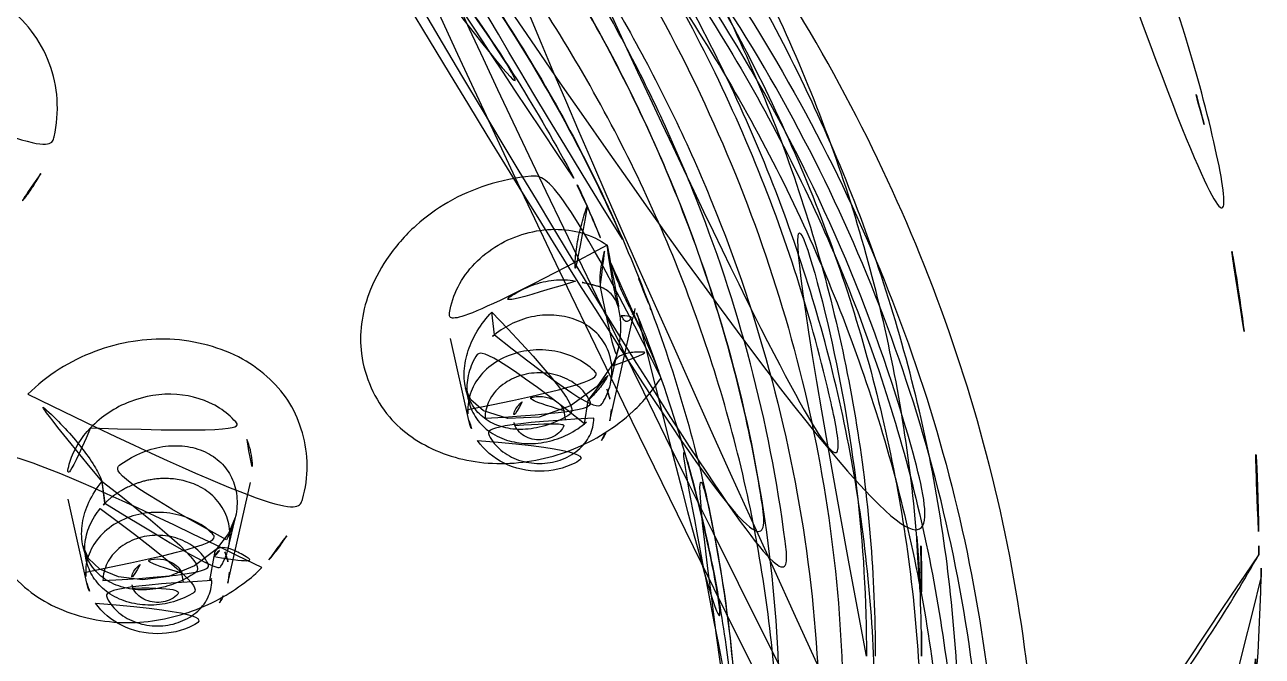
# Model space of a CAD drawing. Extents: x 16296684858 to 16296688009, y -37409618718 to -37409616409.
# Drawn here: x 16296685883.57 to 16296685904.88, y -37409617584.33 to -37409617573.46 of the extents above; entities that cross this region are included whole.
import ezdxf

# ---------------------------------------------------------------- set-up
doc = ezdxf.new("R2010")
doc.units = 0
doc.header["$LTSCALE"] = 10
doc.header["$MEASUREMENT"] = 0
doc.layers.get('0').update_dxf_attribs({"linetype": 'CONTINUOUS'})

msp = doc.modelspace()

# ---------------------------------------------------------------- linework, layer by layer
at = {"color": 7, "linetype": 'Continuous', "lineweight": 30}
for p, q in [((16296685894.07563, -37409617578.344597), (16296685894.051229, -37409617578.488701)), ((16296685891.660259, -37409617578.796288), (16296685891.61521, -37409617578.405617)), ((16296685893.648319, -37409617580.274353), (16296685894.05102, -37409617578.489609)), ((16296685891.22073, -37409617580.274033), (16296685890.9025, -37409617578.862053)), ((16296685893.66004, -37409617579.629417), (16296685893.791849, -37409617579.045227)), ((16296685891.164881, -37409617579.718277), (16296685891.208679, -37409617579.913116)), ((16296685893.209579, -37409617580.32811), (16296685893.27636, -37409617579.925003)), ((16296685892.883499, -37409617580.252876), (16296685892.85743, -37409617580.102402)), ((16296685893.66955, -37409617580.08448), (16296685893.648319, -37409617580.274353)), ((16296685891.99522, -37409617580.30912), (16296685892.011669, -37409617580.358566)), ((16296685892.011669, -37409617580.358566), (16296685891.998751, -37409617580.308212)), ((16296685884.90225, -37409617581.322548), (16296685884.95392, -37409617581.694809)), ((16296685884.953939, -37409617581.694778), (16296685884.90374, -37409617581.321312)), ((16296685887.07049, -37409617583.071053), (16296685887.461349, -37409617581.338768)), ((16296685884.642891, -37409617583.07074), (16296685884.317511, -37409617581.626984)), ((16296685887.08284, -37409617582.450989), (16296685887.19968, -37409617581.932823)), ((16296685884.57572, -37409617582.435478), (16296685884.628519, -37409617582.670036)), ((16296685886.75997, -37409617583.023216), (16296685886.83494, -37409617582.613907)), ((16296685886.305901, -37409617583.054428), (16296685886.279591, -37409617582.899101)), ((16296685887.091709, -37409617582.881203), (16296685887.07049, -37409617583.071053)), ((16296685885.41614, -37409617583.100807), (16296685885.43384, -37409617583.155281)), ((16296685885.43384, -37409617583.155281), (16296685885.420561, -37409617583.099747))]:
    msp.add_line(p, q, dxfattribs=at)
at = {"color": 7, "linetype": 'Continuous'}
msp.add_line((16296685899.01565, -37409617583.225113), (16296685899.01565, -37409617583.220467), dxfattribs=at)
at = {"color": 7, "linetype": 'Continuous', "lineweight": 30}
for points in [[(16296685893.79249, -37409617579.042519), (16296685893.757059, -37409617579.169037), (16296685893.7164, -37409617579.271492)], [(16296685893.71595, -37409617579.272423), (16296685893.42696, -37409617579.68409), (16296685892.9718, -37409617580.020317), (16296685892.429371, -37409617580.215347), (16296685891.89263, -37409617580.237244), (16296685891.47102, -37409617580.104683), (16296685891.252359, -37409617579.917732), (16296685891.16353, -37409617579.719276)], [(16296685887.19591, -37409617581.943222), (16296685887.08293, -37409617582.217712), (16296685886.869841, -37409617582.494041)], [(16296685886.869949, -37409617582.493919), (16296685886.495609, -37409617582.771744), (16296685886.051149, -37409617582.953598), (16296685885.60136, -37409617583.015739), (16296685885.189171, -37409617582.963562), (16296685884.867571, -37409617582.828056), (16296685884.671471, -37409617582.644707), (16296685884.575951, -37409617582.43615)]]:
    msp.add_lwpolyline(points, dxfattribs=at)
at = {"color": 7, "linetype": 'Continuous'}
for centre, radius, start, end in [((16296685874.37044, -37409617582.770042), 30.469708, 14.4317807, 17.0333254), ((16296685874.84024, -37409617582.651733), 29.985256, 7.4933837, 14.4365741), ((16296685875.286131, -37409617582.584167), 29.534366, 0.7775487, 7.4769218), ((16296685873.4582, -37409617584.340263), 25.557581, 2.4988484, 8.1099076), ((16296685873.58106, -37409617583.22364), 25.434588, 0.0070078, 4.6608829), ((16296685875.416759, -37409617582.578918), 29.403674, 0.0023359, 0.7705403), ((16296685875.323641, -37409617582.574966), 29.496799, 354.3219735, 359.9941602), ((16296685875.159769, -37409617582.415047), 29.705969, 358.9578126, 359.6864312), ((16296685873.63505, -37409617584.330353), 25.380456, 0.0046718, 2.494203)]:
    msp.add_arc(centre, radius, start, end, dxfattribs=at)
at = {"color": 7, "linetype": 'Continuous', "lineweight": 30}
for centre, radius, start, end in [((16296685871.074671, -37409617587.070427), 24.851897, 20.7785532, 23.5199399), ((16296685871.143909, -37409617587.728012), 24.777259, 21.9539199, 22.2533516), ((16296685871.28933, -37409617586.987167), 24.621656, 20.4895678, 20.7747742), ((16296685892.557159, -37409617579.901672), 1.423475, 129.0560793, 134.1021838), ((16296685892.06461, -37409617580.083778), 0.865057, 180.0466263, 192.7049145), ((16296685892.328899, -37409617579.24659), 1.394733, 309.1557763, 314.2327943), ((16296685885.856119, -37409617582.601173), 1.278852, 134.8673819, 140.2919423), ((16296685885.63126, -37409617581.517273), 1.628309, 317.6639588, 330.3520659), ((16296685885.486771, -37409617582.880493), 0.865057, 180.0466263, 192.7049145), ((16296685885.88656, -37409617582.147957), 1.236505, 314.9385376, 320.488631)]:
    msp.add_arc(centre, radius, start, end, dxfattribs=at)
for points, knots in [([(16296685899.015511, -37409617584.328484), (16296685899.01543, -37409617582.924667), (16296685898.780069, -37409617580.100922), (16296685897.7309, -37409617575.959862), (16296685896.008261, -37409617571.983223), (16296685893.647949, -37409617568.24762), (16296685890.6971, -37409617564.822037), (16296685887.212959, -37409617561.769478), (16296685883.261761, -37409617559.14563), (16296685878.917669, -37409617556.998444), (16296685874.26136, -37409617555.367363), (16296685869.380131, -37409617554.282806), (16296685866.042589, -37409617553.938744), (16296685864.36381, -37409617553.862343)], [0, 0, 0, 0, 0.082872383, 0.166372417, 0.251125844, 0.337635245, 0.426243483, 0.517115681, 0.610243305, 0.705455563, 0.802445015, 0.900793155, 1, 1, 1, 1]), ([(16296685864.36385, -37409617554.529388), (16296685866.00453, -37409617554.605698), (16296685869.26609, -37409617554.945137), (16296685874.03565, -37409617556.009369), (16296685878.58489, -37409617557.607162), (16296685882.828671, -37409617559.708763), (16296685886.688299, -37409617562.27562), (16296685890.091431, -37409617565.260918), (16296685892.973499, -37409617568.610229), (16296685895.278681, -37409617572.262077), (16296685896.961, -37409617576.149147), (16296685897.98559, -37409617580.196617), (16296685898.215441, -37409617582.956413), (16296685898.215509, -37409617584.328484)], [0, 0, 0, 0, 0.099211066, 0.197559421, 0.29454633, 0.389754587, 0.482877991, 0.573746824, 0.662353343, 0.748863091, 0.83361891, 0.917122913, 1, 1, 1, 1]), ([(16296685899.665291, -37409617586.045883), (16296685899.665211, -37409617584.631042), (16296685899.430229, -37409617581.78392), (16296685898.382059, -37409617577.606354), (16296685896.660971, -37409617573.593384), (16296685894.301901, -37409617569.8181), (16296685891.34992, -37409617566.348503), (16296685887.858789, -37409617563.246948), (16296685883.89806, -37409617560.572929), (16296685879.540119, -37409617558.372978), (16296685874.86268, -37409617556.685989), (16296685869.95155, -37409617555.543823), (16296685864.900961, -37409617554.968437), (16296685859.80724, -37409617554.969658), (16296685854.763269, -37409617555.546333), (16296685849.86208, -37409617556.687202), (16296685845.194071, -37409617558.370506), (16296685840.84341, -37409617560.565277), (16296685836.887621, -37409617563.233139), (16296685833.39843, -37409617566.328491), (16296685830.444389, -37409617569.794228), (16296685828.080009, -37409617573.570251), (16296685826.352989, -37409617577.588867), (16296685825.30089, -37409617581.774803), (16296685825.06522, -37409617584.628159), (16296685825.0653, -37409617586.045883)], [0, 0, 0, 0, 0.039480573, 0.079296804, 0.119690272, 0.160821969, 0.203059758, 0.246376118, 0.290732494, 0.336042186, 0.382252965, 0.429155458, 0.47642631, 0.523791486, 0.570989488, 0.617786329, 0.663899361, 0.709132394, 0.753418549, 0.796672849, 0.838889695, 0.88006022, 0.920531113, 0.960438825, 1, 1, 1, 1]), ([(16296685901.025749, -37409617587.723747), (16296685901.02533, -37409617585.616272), (16296685900.516331, -37409617581.350456), (16296685898.269831, -37409617575.243042), (16296685894.639311, -37409617569.634277), (16296685889.777809, -37409617564.740517), (16296685883.87981, -37409617560.738632), (16296685877.17182, -37409617557.773514), (16296685869.908159, -37409617555.950706), (16296685862.361641, -37409617555.335838), (16296685854.81539, -37409617555.951241), (16296685847.552361, -37409617557.774353), (16296685840.84539, -37409617560.739868), (16296685834.94833, -37409617564.741814), (16296685830.08753, -37409617569.635674), (16296685826.45793, -37409617575.245049), (16296685824.21244, -37409617581.353127), (16296685823.70435, -37409617585.619324), (16296685823.70442, -37409617587.726952)], [0, 0, 0, 0, 0.056788102, 0.114505619, 0.173904519, 0.235421111, 0.299151519, 0.36485857, 0.43204217, 0.500009946, 0.567975549, 0.635153529, 0.700853634, 0.764575878, 0.826087762, 0.88548764, 0.94320817, 1, 1, 1, 1]), ([(16296685825.7153, -37409617586.045883), (16296685825.715219, -37409617584.655937), (16296685825.945749, -37409617581.858597), (16296685826.9751, -37409617577.753769), (16296685828.66584, -37409617573.810478), (16296685830.98344, -37409617570.100922), (16296685833.883381, -37409617566.692017), (16296685837.31287, -37409617563.644798), (16296685841.20385, -37409617561.017509), (16296685845.485069, -37409617558.855942), (16296685850.080441, -37409617557.198257), (16296685854.90572, -37409617556.075722), (16296685859.86862, -37409617555.510078), (16296685864.87429, -37409617555.511093), (16296685869.83116, -37409617556.077744), (16296685874.647551, -37409617557.198837), (16296685879.234699, -37409617558.852966), (16296685883.509781, -37409617561.00956), (16296685887.396749, -37409617563.630898), (16296685890.82514, -37409617566.672073), (16296685893.72794, -37409617570.077164), (16296685896.05167, -37409617573.78746), (16296685897.749189, -37409617577.73642), (16296685898.783381, -37409617581.849541), (16296685899.015209, -37409617584.653061), (16296685899.015301, -37409617586.045883)], [0, 0, 0, 0, 0.039474285, 0.079290558, 0.119687987, 0.160818636, 0.203049312, 0.246357654, 0.290706797, 0.336012441, 0.382214469, 0.429115805, 0.476390614, 0.523763173, 0.570969719, 0.61777358, 0.66388826, 0.709126849, 0.753412861, 0.796664323, 0.838879123, 0.880053881, 0.920533265, 0.960444101, 1, 1, 1, 1]), ([(16296685898.21537, -37409617585.436478), (16296685898.21529, -37409617584.064407), (16296685897.985439, -37409617581.304558), (16296685896.960819, -37409617577.257057), (16296685895.278469, -37409617573.36998), (16296685892.973261, -37409617569.718117), (16296685890.09116, -37409617566.368797), (16296685886.688009, -37409617563.38353), (16296685882.828369, -37409617560.816689), (16296685878.58461, -37409617558.715111), (16296685874.0354, -37409617557.117332), (16296685869.26589, -37409617556.053146), (16296685866.00437, -37409617555.713707), (16296685864.36371, -37409617555.637398)], [0, 0, 0, 0, 0.082878256, 0.16638322, 0.251139803, 0.337650112, 0.426256973, 0.517125903, 0.610249134, 0.705456924, 0.802443058, 0.900790326, 1, 1, 1, 1]), ([(16296685824.372299, -37409617587.729851), (16296685824.389709, -37409617585.667099), (16296685824.920071, -37409617581.495628), (16296685827.157881, -37409617575.531593), (16296685830.739889, -37409617570.058937), (16296685835.517509, -37409617565.28669), (16296685841.301821, -37409617561.386047), (16296685847.87216, -37409617558.496536), (16296685854.98189, -37409617556.72081), (16296685862.366079, -37409617556.122093), (16296685869.7502, -37409617556.721718), (16296685876.859751, -37409617558.498306), (16296685883.429831, -37409617561.388519), (16296685889.21382, -37409617565.28978), (16296685893.991131, -37409617570.062508), (16296685897.57283, -37409617575.535507), (16296685899.81036, -37409617581.499786), (16296685900.340521, -37409617585.671387), (16296685900.357821, -37409617587.734192)], [0, 0, 0, 0, 0.05678601, 0.114514615, 0.173928905, 0.235458901, 0.299192793, 0.364892258, 0.432055309, 0.499996706, 0.567938184, 0.635101458, 0.700801363, 0.764536033, 0.826067175, 0.885482865, 0.943212823, 1, 1, 1, 1]), ([(16296685900.114321, -37409617587.75853), (16296685900.098921, -37409617585.708107), (16296685899.57535, -37409617581.561142), (16296685897.3554, -37409617575.631157), (16296685893.79826, -37409617570.189163), (16296685889.051649, -37409617565.443123), (16296685883.303459, -37409617561.563499), (16296685876.77319, -37409617558.689217), (16296685869.7062, -37409617556.922401), (16296685862.366079, -37409617556.326073), (16296685855.02593, -37409617556.921509), (16296685847.958879, -37409617558.687431), (16296685841.428499, -37409617561.56086), (16296685835.68012, -37409617565.43972), (16296685830.933201, -37409617570.185097), (16296685827.375641, -37409617575.62664), (16296685825.15523, -37409617581.556343), (16296685824.63135, -37409617585.703239), (16296685824.61581, -37409617587.753677)], [0, 0, 0, 0, 0.056786885, 0.114515065, 0.173928584, 0.235458445, 0.299193404, 0.364895142, 0.432061271, 0.500005875, 0.567949921, 0.635114431, 0.700813793, 0.7645461, 0.826073551, 0.885485329, 0.943212676, 1, 1, 1, 1]), ([(16296685825.065081, -37409617587.803146), (16296685825.065001, -37409617586.388947), (16296685825.2994, -37409617583.543716), (16296685826.34602, -37409617579.367928), (16296685828.06666, -37409617575.352631), (16296685830.42688, -37409617571.574692), (16296685833.38052, -37409617568.103554), (16296685836.871, -37409617565.002708), (16296685840.83256, -37409617562.328232), (16296685845.191351, -37409617560.128403), (16296685849.866619, -37409617558.442833), (16296685854.77206, -37409617557.301949), (16296685859.817301, -37409617556.726303), (16296685864.90942, -37409617556.726303), (16296685869.95471, -37409617557.301949), (16296685874.860279, -37409617558.442833), (16296685879.535721, -37409617560.128403), (16296685883.89476, -37409617562.328232), (16296685887.856609, -37409617565.002708), (16296685891.347441, -37409617568.103554), (16296685894.301451, -37409617571.574692), (16296685896.66209, -37409617575.3526), (16296685898.383181, -37409617579.367897), (16296685899.43026, -37409617583.543694), (16296685899.665001, -37409617586.388939), (16296685899.66507, -37409617587.803146)], [0, 0, 0, 0, 0.039462523, 0.07924376, 0.119632051, 0.160859264, 0.203083381, 0.246380295, 0.290743779, 0.336091656, 0.382276139, 0.429096748, 0.476314654, 0.523667787, 0.570886287, 0.617708052, 0.663894185, 0.709244101, 0.753609884, 0.796909198, 0.83913564, 0.880364919, 0.920754837, 0.960537117, 1, 1, 1, 1]), ([(16296685825.285891, -37409617587.96347), (16296685825.285879, -37409617587.707138), (16296685825.296129, -37409617587.19426), (16296685825.31851, -37409617586.438667), (16296685825.385679, -37409617585.69912), (16296685825.451651, -37409617584.971497), (16296685825.5522, -37409617584.245209), (16296685825.674141, -37409617583.515228), (16296685825.80805, -37409617582.781288), (16296685825.9676, -37409617582.032753), (16296685826.16317, -37409617581.277687), (16296685826.38126, -37409617580.494408), (16296685826.63345, -37409617579.699692), (16296685826.928101, -37409617578.874527), (16296685827.24869, -37409617578.032402), (16296685827.63059, -37409617577.157257), (16296685828.044029, -37409617576.260536), (16296685828.533649, -37409617575.3218), (16296685829.069981, -37409617574.358788), (16296685829.700359, -37409617573.343353), (16296685830.39757, -37409617572.304428), (16296685831.21174, -37409617571.205521), (16296685832.117519, -37409617570.089462), (16296685833.16675, -37409617568.91555), (16296685834.330059, -37409617567.738876), (16296685835.656071, -37409617566.529533), (16296685837.10326, -37409617565.343529), (16296685838.7146, -37409617564.16584), (16296685840.44519, -37409617563.04184), (16296685842.324011, -37409617561.967651), (16296685844.30847, -37409617560.977867), (16296685846.414881, -37409617560.07225), (16296685848.60832, -37409617559.273773), (16296685850.893089, -37409617558.585228), (16296685853.239441, -37409617558.020531), (16296685855.64377, -37409617557.582497), (16296685858.0839, -37409617557.277901), (16296685860.55415, -37409617557.108192), (16296685863.037531, -37409617557.076561), (16296685865.52709, -37409617557.183723), (16296685868.006531, -37409617557.430542), (16296685870.46773, -37409617557.816833), (16296685872.89517, -37409617558.3414), (16296685875.279369, -37409617559.002617), (16296685877.60605, -37409617559.797493), (16296685879.864691, -37409617560.722481), (16296685882.043051, -37409617561.773117), (16296685884.12812, -37409617562.942627), (16296685886.110411, -37409617564.225143), (16296685887.97743, -37409617565.611023), (16296685889.72439, -37409617567.095238), (16296685891.3466, -37409617568.672348), (16296685892.839991, -37409617570.339218), (16296685894.197611, -37409617572.089203), (16296685895.41091, -37409617573.91217), (16296685896.473909, -37409617575.799316), (16296685897.38147, -37409617577.741478), (16296685898.12933, -37409617579.729057), (16296685898.71447, -37409617581.753517), (16296685899.13463, -37409617583.806648), (16296685899.387739, -37409617585.879662), (16296685899.44418, -37409617587.269547), (16296685899.44422, -37409617587.96347)], [0, 0, 0, 0, 0.007190914, 0.014390699, 0.021197445, 0.028018065, 0.034884836, 0.041759434, 0.048779693, 0.055812195, 0.063224423, 0.070656159, 0.078620257, 0.086607574, 0.095234104, 0.103891932, 0.113388313, 0.122928724, 0.133585619, 0.144304038, 0.156447333, 0.168675758, 0.182657578, 0.196755371, 0.212828127, 0.229053252, 0.247080326, 0.265290118, 0.28501589, 0.30493842, 0.325971293, 0.347192247, 0.369225933, 0.391418619, 0.41409903, 0.43689168, 0.45994238, 0.483047501, 0.506317209, 0.529578279, 0.552915605, 0.57617996, 0.59943031, 0.622546252, 0.645549679, 0.668364682, 0.690974428, 0.713353614, 0.735386226, 0.757163423, 0.778535544, 0.7996462, 0.820584076, 0.841267779, 0.861726601, 0.881960123, 0.901971914, 0.921806839, 0.94147382, 0.961027832, 0.980533417, 1, 1, 1, 1]), ([(16296685896.56522, -37409617586.636948), (16296685896.56514, -37409617585.340134), (16296685896.349779, -37409617582.729912), (16296685895.388781, -37409617578.898987), (16296685893.810249, -37409617575.218567), (16296685891.646669, -37409617571.756653), (16296685888.94006, -37409617568.575783), (16296685885.7397, -37409617565.732689), (16296685882.109079, -37409617563.281502), (16296685878.115459, -37409617561.265259), (16296685873.82918, -37409617559.718819), (16296685869.328171, -37409617558.671181), (16296685864.69735, -37409617558.1427), (16296685860.025669, -37409617558.143051), (16296685855.399309, -37409617558.67141), (16296685850.90461, -37409617559.717232), (16296685846.62393, -37409617561.260437), (16296685842.634621, -37409617563.272476), (16296685839.007271, -37409617565.718437), (16296685835.808109, -37409617568.555946), (16296685833.09918, -37409617571.733337), (16296685830.9303, -37409617575.19622), (16296685829.34597, -37409617578.882263), (16296685828.38117, -37409617582.72123), (16296685828.16515, -37409617585.33741), (16296685828.16523, -37409617586.636948)], [0, 0, 0, 0, 0.039467512, 0.079288874, 0.119704634, 0.16084154, 0.203071313, 0.24638142, 0.290724294, 0.336020102, 0.382189092, 0.429075161, 0.476349266, 0.523730432, 0.570947826, 0.617756344, 0.663861518, 0.709106572, 0.753390268, 0.796640123, 0.838851502, 0.880032855, 0.920531911, 0.960449584, 1, 1, 1, 1]), ([(16296685828.865219, -37409617586.636948), (16296685828.86516, -37409617585.36657), (16296685829.07584, -37409617582.809853), (16296685830.016701, -37409617579.057571), (16296685831.562269, -37409617575.452873), (16296685833.681021, -37409617572.061829), (16296685836.33214, -37409617568.94558), (16296685839.467529, -37409617566.159981), (16296685843.024549, -37409617563.758553), (16296685846.9366, -37409617561.783699), (16296685851.134529, -37409617560.269363), (16296685855.542179, -37409617559.243553), (16296685860.07687, -37409617558.726021), (16296685864.65173, -37409617558.726181), (16296685869.18256, -37409617559.24334), (16296685873.5849, -37409617560.267212), (16296685877.77836, -37409617561.778473), (16296685881.687099, -37409617563.74929), (16296685885.24169, -37409617566.145653), (16296685888.376619, -37409617568.925789), (16296685891.030809, -37409617572.038612), (16296685893.155621, -37409617575.430672), (16296685894.70776, -37409617579.04097), (16296685895.65324, -37409617582.801224), (16296685895.86515, -37409617585.363876), (16296685895.865219, -37409617586.636948)], [0, 0, 0, 0, 0.039470344, 0.079285515, 0.119694774, 0.160825485, 0.203058535, 0.246381229, 0.290734148, 0.336032795, 0.382191341, 0.42906277, 0.476322219, 0.523690669, 0.570898633, 0.617701681, 0.663807516, 0.709064969, 0.753365147, 0.796632508, 0.838852555, 0.880033368, 0.920530722, 0.960445513, 1, 1, 1, 1]), ([(16296685885.17914, -37409617563.104012), (16296685887.396749, -37409617564.520218), (16296685891.464821, -37409617567.76368), (16296685896.18325, -37409617573.791161), (16296685899.140459, -37409617580.582336), (16296685899.814939, -37409617585.411118), (16296685899.815069, -37409617587.786522)], [0, 0, 0, 0, 0.264272661, 0.517508838, 0.761423872, 1, 1, 1, 1]), ([(16296685884.81694, -37409617563.629753), (16296685886.65937, -37409617564.944427), (16296685890.025181, -37409617567.89846), (16296685893.28367, -37409617572.39666), (16296685895.13254, -37409617576.273323), (16296685896.12841, -37409617579.267036), (16296685896.73061, -37409617582.332993), (16296685896.865311, -37409617584.404633), (16296685896.86537, -37409617585.436478)], [0, 0, 0, 0, 0.2626344, 0.515170336, 0.638380473, 0.759904017, 0.880266797, 1, 1, 1, 1]), ([(16296685884.675961, -37409617563.858139), (16296685885.01862, -37409617564.103691), (16296685886.49687, -37409617565.206062), (16296685888.920469, -37409617567.355492), (16296685891.62974, -37409617570.53286), (16296685893.799009, -37409617573.995728), (16296685895.383751, -37409617577.681763), (16296685896.34898, -37409617581.520714), (16296685896.5653, -37409617584.136917), (16296685896.565371, -37409617585.436478)], [0, 0, 0, 0, 0.049417345, 0.216130966, 0.378841558, 0.537580958, 0.69368883, 0.847553529, 1, 1, 1, 1]), ([(16296685896.565371, -37409617585.436478), (16296685896.56531, -37409617584.416077), (16296685896.43244, -37409617582.36747), (16296685895.838369, -37409617579.335426), (16296685894.855909, -37409617576.374443), (16296685893.031891, -37409617572.539558), (16296685889.816811, -37409617568.087952), (16296685886.49474, -37409617565.161469), (16296685884.675949, -37409617563.858162)], [0, 0, 0, 0, 0.119753011, 0.240132697, 0.361667943, 0.484882771, 0.737406066, 1, 1, 1, 1]), ([(16296685897.26532, -37409617585.871399), (16296685897.265249, -37409617584.815712), (16296685897.125879, -37409617582.696136), (16296685896.50276, -37409617579.560173), (16296685895.47253, -37409617576.499786), (16296685893.5602, -37409617572.539803), (16296685890.19146, -37409617567.954063), (16296685886.717239, -37409617564.957298), (16296685884.816931, -37409617563.627937)], [0, 0, 0, 0, 0.119639755, 0.239920613, 0.361388021, 0.484575324, 0.73717213, 1, 1, 1, 1]), ([(16296685897.665371, -37409617585.436478), (16296685897.66531, -37409617584.454903), (16296685897.546261, -37409617582.485153), (16296685897.01376, -37409617579.564598), (16296685896.13208, -37409617576.70327), (16296685894.493641, -37409617572.981827), (16296685891.59816, -37409617568.613182), (16296685888.57831, -37409617565.661003), (16296685886.91765, -37409617564.322533)], [0, 0, 0, 0, 0.120307485, 0.241172764, 0.363045072, 0.486403009, 0.738581491, 1, 1, 1, 1]), ([(16296685891.224091, -37409617567.941742), (16296685892.24688, -37409617569.111069), (16296685894.095579, -37409617571.580223), (16296685896.208639, -37409617575.64032), (16296685897.579041, -37409617579.920959), (16296685897.975519, -37409617582.869827), (16296685898.04089, -37409617584.338493)], [0, 0, 0, 0, 0.257776966, 0.509326519, 0.756066554, 1, 1, 1, 1]), ([(16296685888.46858, -37409617569.85762), (16296685889.528589, -37409617570.954773), (16296685891.45664, -37409617573.286903), (16296685892.97208, -37409617575.908508), (16296685893.599369, -37409617577.255386)], [0, 0, 0, 0, 0.506603604, 1, 1, 1, 1]), ([(16296685893.86187, -37409617577.152786), (16296685893.26182, -37409617575.773857), (16296685891.79043, -37409617573.084503), (16296685889.88545, -37409617570.685608), (16296685888.832821, -37409617569.556053)], [0, 0, 0, 0, 0.493412113, 1, 1, 1, 1]), ([(16296685893.024019, -37409617576.097839), (16296685892.72031, -37409617575.523689), (16296685892.03891, -37409617574.345551), (16296685890.831869, -37409617572.585068), (16296685889.896299, -37409617571.431839), (16296685889.3855, -37409617570.851593)], [0, 0, 0, 0, 0.30459154, 0.637500655, 1, 1, 1, 1]), ([(16296685879.273529, -37409617573.574013), (16296685879.44804, -37409617573.393349), (16296685879.83535, -37409617573.07206), (16296685880.505211, -37409617572.748962), (16296685881.214331, -37409617572.58223), (16296685881.934361, -37409617572.584106), (16296685882.62339, -37409617572.749878), (16296685883.23345, -37409617573.077316), (16296685883.708321, -37409617573.544067), (16296685884.02396, -37409617574.111801), (16296685884.160521, -37409617574.74453), (16296685884.10803, -37409617575.403008), (16296685883.948839, -37409617575.818657), (16296685883.84774, -37409617576.018509)], [0, 0, 0, 0, 0.099699063, 0.197537911, 0.292700315, 0.386430891, 0.480779262, 0.571233662, 0.657868475, 0.741464712, 0.825518661, 0.911100986, 1, 1, 1, 1]), ([(16296685898.06551, -37409617584.328484), (16296685898.065399, -37409617582.401512), (16296685897.60606, -37409617578.503647), (16296685896.264709, -37409617574.818466), (16296685895.400311, -37409617573.06189)], [0, 0, 0, 0, 0.496037277, 1, 1, 1, 1]), ([(16296685883.84774, -37409617576.018509), (16296685883.80863, -37409617576.093269), (16296685883.722651, -37409617576.240082), (16296685883.57317, -37409617576.448853), (16296685883.46052, -37409617576.5793), (16296685883.40119, -37409617576.642372)], [0, 0, 0, 0, 0.328953099, 0.662333743, 1, 1, 1, 1]), ([(16296685894.529169, -37409617579.54039), (16296685894.38764, -37409617579.744263), (16296685894.097151, -37409617580.105209), (16296685893.568661, -37409617580.498466), (16296685893.026751, -37409617580.777458), (16296685892.4517, -37409617580.95639), (16296685891.852091, -37409617581.029404), (16296685891.26174, -37409617580.988777), (16296685890.71483, -37409617580.833939), (16296685890.2325, -37409617580.5783), (16296685889.814779, -37409617580.210022), (16296685889.50955, -37409617579.712677), (16296685889.34901, -37409617579.156532), (16296685889.35058, -37409617578.599617), (16296685889.490841, -37409617578.041489), (16296685889.80015, -37409617577.453758), (16296685890.268459, -37409617576.91539), (16296685890.861641, -37409617576.486153), (16296685891.535299, -37409617576.193542), (16296685892.2724, -37409617576.03717), (16296685892.783291, -37409617576.055443), (16296685893.023849, -37409617576.097519)], [0, 0, 0, 0, 0.062065088, 0.114674208, 0.163545912, 0.213917119, 0.264448576, 0.313766242, 0.360921638, 0.405550077, 0.449250848, 0.498558767, 0.549423421, 0.59200935, 0.636343343, 0.692086748, 0.756546814, 0.813026657, 0.873824765, 0.938927516, 1, 1, 1, 1]), ([(16296685893.256491, -37409617576.584412), (16296685893.230881, -37409617576.525642), (16296685893.18, -37409617576.412201), (16296685893.10252, -37409617576.249931), (16296685893.04995, -37409617576.146873), (16296685893.024019, -37409617576.097839)], [0, 0, 0, 0, 0.356629249, 0.691545321, 1, 1, 1, 1]), ([(16296685893.256491, -37409617576.584412), (16296685893.216209, -37409617576.697357), (16296685893.145, -37409617576.926941), (16296685893.073971, -37409617577.268051), (16296685893.041309, -37409617577.584618), (16296685893.047779, -37409617577.781914), (16296685893.057791, -37409617577.870872)], [0, 0, 0, 0, 0.274219127, 0.549039273, 0.795976647, 1, 1, 1, 1]), ([(16296685893.256491, -37409617576.584412), (16296685893.291759, -37409617576.666), (16296685893.361851, -37409617576.828812), (16296685893.46487, -37409617577.075058), (16296685893.5315, -37409617577.240173), (16296685893.564529, -37409617577.323509)], [0, 0, 0, 0, 0.332955132, 0.664166818, 1, 1, 1, 1]), ([(16296685893.599369, -37409617577.255386), (16296685893.47414, -37409617577.163773), (16296685893.180969, -37409617577.022614), (16296685892.691311, -37409617576.957298), (16296685892.18668, -37409617577.031097), (16296685891.712111, -37409617577.234871), (16296685891.308861, -37409617577.550323), (16296685891.01458, -37409617577.952049), (16296685890.86132, -37409617578.405663), (16296685890.87022, -37409617578.7202), (16296685890.90345, -37409617578.866028)], [0, 0, 0, 0, 0.119386303, 0.244807347, 0.374967105, 0.507080495, 0.637849954, 0.7643472, 0.884901438, 1, 1, 1, 1]), ([(16296685893.599369, -37409617577.255386), (16296685893.625589, -37409617577.443947), (16296685893.66923, -37409617577.735847), (16296685893.73452, -37409617578.082581), (16296685893.786421, -37409617578.296967), (16296685893.820801, -37409617578.408157), (16296685893.844219, -37409617578.461708)], [0, 0, 0, 0, 0.4631486, 0.717995162, 0.857828843, 1, 1, 1, 1]), ([(16296685893.482071, -37409617577.973618), (16296685893.475571, -37409617577.910553), (16296685893.47263, -37409617577.777283), (16296685893.497511, -37409617577.569969), (16296685893.535089, -37409617577.417519), (16296685893.5611, -37409617577.334671), (16296685893.564711, -37409617577.323486)], [0, 0, 0, 0, 0.28745392, 0.60508546, 0.946490259, 1, 1, 1, 1]), ([(16296685894.359131, -37409617579.106308), (16296685894.333059, -37409617579.047623), (16296685894.28319, -37409617578.935852), (16296685894.21027, -37409617578.777451), (16296685894.142719, -37409617578.636223), (16296685894.080709, -37409617578.510681), (16296685894.023991, -37409617578.398064), (16296685893.97175, -37409617578.295036), (16296685893.923, -37409617578.197449), (16296685893.87665, -37409617578.100304), (16296685893.831461, -37409617577.998787), (16296685893.78587, -37409617577.888977), (16296685893.7381, -37409617577.768402), (16296685893.68622, -37409617577.634697), (16296685893.628059, -37409617577.484947), (16296685893.586729, -37409617577.379509), (16296685893.564529, -37409617577.323509)], [0, 0, 0, 0, 0.098629022, 0.187987293, 0.267837345, 0.339093598, 0.403056942, 0.461503081, 0.516537494, 0.570622811, 0.626819595, 0.687193548, 0.753231014, 0.826058831, 0.907453133, 1, 1, 1, 1]), ([(16296685893.05764, -37409617577.871101), (16296685892.934959, -37409617577.847527), (16296685892.68051, -37409617577.837646), (16296685892.3046, -37409617577.931503), (16296685891.93837, -37409617578.116676), (16296685891.71796, -37409617578.297958), (16296685891.61521, -37409617578.405617)], [0, 0, 0, 0, 0.234606523, 0.469937783, 0.720482718, 1, 1, 1, 1]), ([(16296685893.482121, -37409617577.973572), (16296685893.43733, -37409617577.957382), (16296685893.345079, -37409617577.92926), (16296685893.202419, -37409617577.899368), (16296685893.10623, -37409617577.88031), (16296685893.05764, -37409617577.871101)], [0, 0, 0, 0, 0.326858999, 0.660591066, 1, 1, 1, 1]), ([(16296685893.482059, -37409617577.973618), (16296685893.551291, -37409617577.999451), (16296685893.667521, -37409617578.069077), (16296685893.784691, -37409617578.254021), (16296685893.8339, -37409617578.481728), (16296685893.84021, -37409617578.707153), (16296685893.81962, -37409617578.909714), (16296685893.781549, -37409617579.108269), (16296685893.733919, -37409617579.25238), (16296685893.698799, -37409617579.332581)], [0, 0, 0, 0, 0.146245441, 0.256398306, 0.424318176, 0.600329292, 0.701412677, 0.826720144, 1, 1, 1, 1]), ([(16296685894.03866, -37409617578.448021), (16296685894.042061, -37409617578.439957), (16296685894.05566, -37409617578.405937), (16296685894.067329, -37409617578.371201), (16296685894.07563, -37409617578.344597)], [0, 0, 0, 0, 0.238907228, 1, 1, 1, 1]), ([(16296685891.61521, -37409617578.405617), (16296685891.520491, -37409617578.504997), (16296685891.36059, -37409617578.71331), (16296685891.19578, -37409617579.059723), (16296685891.12258, -37409617579.413437), (16296685891.155769, -37409617579.754349), (16296685891.285589, -37409617580.05072), (16296685891.512751, -37409617580.277039), (16296685891.813641, -37409617580.40493), (16296685892.163839, -37409617580.44101), (16296685892.54641, -37409617580.372597), (16296685892.93339, -37409617580.201401), (16296685893.16972, -37409617580.025887), (16296685893.27636, -37409617579.925003)], [0, 0, 0, 0, 0.102641635, 0.19452707, 0.284851794, 0.369222074, 0.446639838, 0.52212143, 0.603118785, 0.686168799, 0.782131627, 0.89025336, 1, 1, 1, 1]), ([(16296685891.660259, -37409617578.796288), (16296685891.7575, -37409617578.71743), (16296685891.97625, -37409617578.582123), (16296685892.342621, -37409617578.46331), (16296685892.72616, -37409617578.443779), (16296685893.090361, -37409617578.530563), (16296685893.399731, -37409617578.717194), (16296685893.606091, -37409617578.995178), (16296685893.69836, -37409617579.31826), (16296685893.67301, -37409617579.65699), (16296685893.534651, -37409617579.977867), (16296685893.387159, -37409617580.162903), (16296685893.30184, -37409617580.245911)], [0, 0, 0, 0, 0.105514219, 0.214262746, 0.321372818, 0.42495633, 0.525561911, 0.619313024, 0.709710604, 0.80307751, 0.899678776, 1, 1, 1, 1]), ([(16296685893.844219, -37409617578.461708), (16296685893.85593, -37409617578.48851), (16296685893.87505, -37409617578.527924), (16296685893.91383, -37409617578.566757), (16296685893.947701, -37409617578.571587), (16296685893.97143, -37409617578.557167), (16296685893.99107, -37409617578.537048), (16296685894.01494, -37409617578.500633), (16296685894.02952, -37409617578.469757), (16296685894.03866, -37409617578.448021)], [0, 0, 0, 0, 0.280244833, 0.418554691, 0.504361636, 0.584734708, 0.673743131, 0.773879771, 1, 1, 1, 1]), ([(16296685894.12451, -37409617578.464943), (16296685894.6509, -37409617579.770859), (16296685895.477699, -37409617582.463318), (16296685895.81391, -37409617585.260681), (16296685895.855021, -37409617586.652542)], [0, 0, 0, 0, 0.502774847, 1, 1, 1, 1]), ([(16296685883.623569, -37409617579.81871), (16296685883.788799, -37409617579.657333), (16296685884.151199, -37409617579.369476), (16296685884.771021, -37409617579.063049), (16296685885.41917, -37409617578.892693), (16296685886.081989, -37409617578.847603), (16296685886.724119, -37409617578.954193), (16296685887.32077, -37409617579.181763), (16296685887.79784, -37409617579.536972), (16296685888.165649, -37409617579.966614), (16296685888.37388, -37409617580.484734), (16296685888.464279, -37409617581.051849), (16296685888.375191, -37409617581.66803), (16296685888.18984, -37409617582.052879), (16296685888.08362, -37409617582.253403)], [0, 0, 0, 0, 0.092274132, 0.183313438, 0.274322626, 0.358384206, 0.446790065, 0.532431187, 0.610903046, 0.682113378, 0.755527055, 0.830948453, 0.909338558, 1, 1, 1, 1]), ([(16296685893.209579, -37409617580.32811), (16296685893.110001, -37409617580.409241), (16296685892.887079, -37409617580.545753), (16296685892.515659, -37409617580.663422), (16296685892.13603, -37409617580.680054), (16296685891.779579, -37409617580.593689), (16296685891.47867, -37409617580.414307), (16296685891.271521, -37409617580.14373), (16296685891.173719, -37409617579.825127), (16296685891.19132, -37409617579.484711), (16296685891.32683, -37409617579.155937), (16296685891.477659, -37409617578.965607), (16296685891.566509, -37409617578.879463)], [0, 0, 0, 0, 0.108252278, 0.217547733, 0.325176561, 0.42422836, 0.522876046, 0.614294221, 0.704907481, 0.798173039, 0.895709748, 1, 1, 1, 1]), ([(16296685891.199539, -37409617580.08448), (16296685891.199539, -37409617579.964661), (16296685891.25329, -37409617579.716743), (16296685891.478331, -37409617579.401131), (16296685891.8141, -37409617579.17157), (16296685892.219721, -37409617579.05114), (16296685892.649269, -37409617579.051086), (16296685893.054911, -37409617579.171738), (16296685893.39064, -37409617579.400589), (16296685893.5448, -37409617579.617867), (16296685893.59506, -37409617579.732841)], [0, 0, 0, 0, 0.112871202, 0.231015216, 0.35685794, 0.489086243, 0.623755889, 0.75599306, 0.881826743, 1, 1, 1, 1]), ([(16296685893.698799, -37409617579.332581), (16296685893.704229, -37409617579.285408), (16296685893.74975, -37409617579.199692), (16296685893.869209, -37409617579.133972), (16296685893.98962, -37409617579.104988), (16296685894.102461, -37409617579.093132), (16296685894.227551, -37409617579.09346), (16296685894.31419, -37409617579.101112), (16296685894.359131, -37409617579.106308)], [0, 0, 0, 0, 0.169293283, 0.37704655, 0.507985794, 0.658146781, 0.821814192, 1, 1, 1, 1]), ([(16296685894.359131, -37409617579.106308), (16296685894.37982, -37409617579.153343), (16296685894.419991, -37409617579.248627), (16296685894.476509, -37409617579.393417), (16296685894.511959, -37409617579.491219), (16296685894.52914, -37409617579.540337)], [0, 0, 0, 0, 0.330721628, 0.665132939, 1, 1, 1, 1]), ([(16296685893.27636, -37409617579.925003), (16296685893.336479, -37409617579.868149), (16296685893.448709, -37409617579.747421), (16296685893.590931, -37409617579.548447), (16296685893.66674, -37409617579.405502), (16296685893.698759, -37409617579.332542)], [0, 0, 0, 0, 0.339208276, 0.673459042, 1, 1, 1, 1]), ([(16296685891.497299, -37409617580.230423), (16296685891.49728, -37409617580.128067), (16296685891.54982, -37409617579.914818), (16296685891.764351, -37409617579.656693), (16296685892.07445, -37409617579.48864), (16296685892.43446, -37409617579.430527), (16296685892.794491, -37409617579.488632), (16296685893.10463, -37409617579.65667), (16296685893.31921, -37409617579.914803), (16296685893.371771, -37409617580.128067), (16296685893.37178, -37409617580.230423)], [0, 0, 0, 0, 0.114310562, 0.235125245, 0.364642592, 0.49997985, 0.635319504, 0.764849306, 0.885681429, 1, 1, 1, 1]), ([(16296685884.70438, -37409617580.397659), (16296685884.891109, -37409617580.20121), (16296685885.364189, -37409617579.893623), (16296685886.176661, -37409617579.761589), (16296685886.83124, -37409617579.955551), (16296685887.216049, -37409617580.282021), (16296685887.348339, -37409617580.488808), (16296685887.39591, -37409617580.597603)], [0, 0, 0, 0, 0.260087188, 0.521674433, 0.768738765, 0.886064154, 1, 1, 1, 1]), ([(16296685892.85743, -37409617580.102402), (16296685892.831659, -37409617580.043404), (16296685892.740179, -37409617579.935287), (16296685892.54364, -37409617579.854271), (16296685892.32604, -37409617579.851189), (16296685892.19043, -37409617579.910599), (16296685892.13472, -37409617579.952728)], [0, 0, 0, 0, 0.232721708, 0.485350842, 0.747600813, 1, 1, 1, 1]), ([(16296685893.59506, -37409617579.732841), (16296685893.607269, -37409617579.760773), (16296685893.65004, -37409617579.873283), (16296685893.66955, -37409617579.994667), (16296685893.66955, -37409617580.08448)], [0, 0, 0, 0, 0.253455825, 1, 1, 1, 1]), ([(16296685895.865219, -37409617586.651237), (16296685895.865141, -37409617585.249222), (16296685895.60799, -37409617582.42572), (16296685894.84889, -37409617579.694923), (16296685894.353331, -37409617578.368713)], [0, 0, 0, 0, 0.497564589, 1, 1, 1, 1]), ([(16296685884.90374, -37409617581.321312), (16296685884.868641, -37409617581.227654), (16296685884.75989, -37409617581.025749), (16296685884.54393, -37409617580.721619), (16296685884.26819, -37409617580.400742), (16296685883.95841, -37409617580.093117), (16296685883.735941, -37409617579.904579), (16296685883.623569, -37409617579.818703)], [0, 0, 0, 0, 0.150659413, 0.342972238, 0.561425881, 0.786976617, 1, 1, 1, 1]), ([(16296685892.13472, -37409617579.952728), (16296685892.079781, -37409617579.994232), (16296685891.98794, -37409617580.102318), (16296685891.97868, -37409617580.246399), (16296685891.994711, -37409617580.309196)], [0, 0, 0, 0, 0.515078122, 1, 1, 1, 1]), ([(16296685895.792709, -37409617585.504997), (16296685895.75638, -37409617585.045769), (16296685895.65296, -37409617584.097519), (16296685895.40307, -37409617582.639267), (16296685895.03673, -37409617581.10434), (16296685894.713739, -37409617580.068069), (16296685894.52914, -37409617579.540337)], [0, 0, 0, 0, 0.226074409, 0.467817198, 0.725616227, 1, 1, 1, 1]), ([(16296685893.37178, -37409617580.230423), (16296685893.37178, -37409617580.332787), (16296685893.31925, -37409617580.546043), (16296685893.104731, -37409617580.804153), (16296685892.794621, -37409617580.972214), (16296685892.43461, -37409617581.030327), (16296685892.074579, -37409617580.972229), (16296685891.764429, -37409617580.804207), (16296685891.54986, -37409617580.546066), (16296685891.497299, -37409617580.332787), (16296685891.497299, -37409617580.230423)], [0, 0, 0, 0, 0.114310562, 0.235125245, 0.364642592, 0.49997985, 0.635319504, 0.764849306, 0.885681429, 1, 1, 1, 1]), ([(16296685884.70438, -37409617580.397659), (16296685884.54649, -37409617580.563782), (16296685884.300051, -37409617580.952583), (16296685884.270769, -37409617581.419197), (16296685884.317801, -37409617581.628036)], [0, 0, 0, 0, 0.517051747, 1, 1, 1, 1]), ([(16296685892.011669, -37409617580.358566), (16296685892.048321, -37409617580.441711), (16296685892.20027, -37409617580.584671), (16296685892.4519, -37409617580.620453), (16296685892.645491, -37409617580.569359), (16296685892.768551, -37409617580.491333), (16296685892.855419, -37409617580.38308), (16296685892.880461, -37409617580.295692), (16296685892.88349, -37409617580.252876)], [0, 0, 0, 0, 0.24113721, 0.506140612, 0.639220628, 0.766492576, 0.886157929, 1, 1, 1, 1]), ([(16296685887.65259, -37409617582.801292), (16296685887.567261, -37409617582.900177), (16296685887.32976, -37409617583.091972), (16296685886.91338, -37409617583.365097), (16296685886.400181, -37409617583.585732), (16296685885.83831, -37409617583.725113), (16296685885.248739, -37409617583.770462), (16296685884.6565, -37409617583.687943), (16296685884.09778, -37409617583.504143), (16296685883.598419, -37409617583.195908), (16296685883.1933, -37409617582.765419), (16296685882.912729, -37409617582.219276), (16296685882.81004, -37409617581.600082), (16296685882.89924, -37409617580.957092), (16296685883.078011, -37409617580.554367), (16296685883.192301, -37409617580.366386)], [0, 0, 0, 0, 0.052177829, 0.120799453, 0.198774763, 0.273879005, 0.351249347, 0.433431907, 0.511131399, 0.584629916, 0.665503997, 0.744210944, 0.826462835, 0.912120043, 1, 1, 1, 1]), ([(16296685887.0464, -37409617582.322762), (16296685887.10918, -37409617582.212112), (16296685887.20598, -37409617581.981857), (16296685887.247049, -37409617581.620956), (16296685887.16818, -37409617581.288094), (16296685886.9893, -37409617581.01078), (16296685886.716829, -37409617580.807327), (16296685886.37262, -37409617580.703056), (16296685885.98629, -37409617580.697952), (16296685885.59001, -37409617580.803673), (16296685885.21418, -37409617581.011162), (16296685884.997641, -37409617581.209099), (16296685884.90374, -37409617581.321312)], [0, 0, 0, 0, 0.102428513, 0.198603172, 0.287604144, 0.372452451, 0.459202925, 0.555740534, 0.657202301, 0.766657795, 0.882168076, 1, 1, 1, 1]), ([(16296685887.39591, -37409617580.597603), (16296685887.445709, -37409617580.711487), (16296685887.50877, -37409617580.959923), (16296685887.4893, -37409617581.214943), (16296685887.46137, -37409617581.338676)], [0, 0, 0, 0, 0.49489293, 1, 1, 1, 1]), ([(16296685891.36973, -37409617580.615623), (16296685891.4818, -37409617580.781227), (16296685891.813641, -37409617581.055481), (16296685892.43615, -37409617581.190277), (16296685893.0583, -37409617581.054176), (16296685893.389391, -37409617580.779167), (16296685893.500959, -37409617580.613342)], [0, 0, 0, 0, 0.244705046, 0.500077808, 0.755397943, 1, 1, 1, 1]), ([(16296685884.90374, -37409617581.321312), (16296685884.81344, -37409617581.429176), (16296685884.66736, -37409617581.656563), (16296685884.547041, -37409617582.029793), (16296685884.546101, -37409617582.400414), (16296685884.67267, -37409617582.733818), (16296685884.908661, -37409617582.996849), (16296685885.238461, -37409617583.155502), (16296685885.630329, -37409617583.204697), (16296685886.0662, -37409617583.131447), (16296685886.48608, -37409617582.932266), (16296685886.732491, -37409617582.726837), (16296685886.83494, -37409617582.613907)], [0, 0, 0, 0, 0.106477451, 0.201883896, 0.293308362, 0.381487821, 0.46571698, 0.554446652, 0.65245717, 0.760220569, 0.884594147, 1, 1, 1, 1]), ([(16296685884.953939, -37409617581.694778), (16296685884.960421, -37409617581.688187), (16296685884.97286, -37409617581.676247), (16296685884.991159, -37409617581.659027), (16296685885.010349, -37409617581.64164), (16296685885.029961, -37409617581.62455), (16296685885.051149, -37409617581.606827), (16296685885.073601, -37409617581.58873), (16296685885.1005, -37409617581.568024), (16296685885.13286, -37409617581.544373), (16296685885.164009, -37409617581.523041), (16296685885.192711, -37409617581.504379), (16296685885.217421, -37409617581.488968), (16296685885.244711, -37409617581.472748), (16296685885.27487, -37409617581.455673), (16296685885.30825, -37409617581.437813), (16296685885.34524, -37409617581.41925), (16296685885.38632, -37409617581.400078), (16296685885.43203, -37409617581.380432), (16296685885.482929, -37409617581.36058), (16296685885.539671, -37409617581.340858), (16296685885.60298, -37409617581.321777), (16296685885.67371, -37409617581.303963), (16296685885.75279, -37409617581.288353), (16296685885.84115, -37409617581.276268), (16296685885.939739, -37409617581.269402), (16296685886.04941, -37409617581.269836), (16296685886.170839, -37409617581.280228), (16296685886.30442, -37409617581.304291), (16296685886.44936, -37409617581.346909), (16296685886.599951, -37409617581.413269), (16296685886.74526, -37409617581.50679), (16296685886.87344, -37409617581.626717), (16296685886.977831, -37409617581.767532), (16296685887.054119, -37409617581.924133), (16296685887.09947, -37409617582.090668), (16296685887.112089, -37409617582.263), (16296685887.090981, -37409617582.438171), (16296685887.038019, -37409617582.612587), (16296685886.95475, -37409617582.781273), (16296685886.88134, -37409617582.885277), (16296685886.840521, -37409617582.934662)], [0, 0, 0, 0, 0.007809107, 0.014566736, 0.021232176, 0.029672959, 0.03652561, 0.044570734, 0.054026528, 0.065196219, 0.078420346, 0.085923682, 0.094099388, 0.103014067, 0.112743469, 0.123371476, 0.134983135, 0.147699608, 0.161661952, 0.1769918, 0.193841381, 0.212383836, 0.232829208, 0.255423235, 0.280428706, 0.308114465, 0.338830074, 0.372967079, 0.410927112, 0.45328493, 0.500281737, 0.549461383, 0.598522903, 0.647728361, 0.696709463, 0.74479889, 0.792638826, 0.841747108, 0.892983169, 0.945880443, 1, 1, 1, 1]), ([(16296685884.87229, -37409617581.784126), (16296685884.798, -37409617581.873627), (16296685884.67642, -37409617582.069427), (16296685884.590891, -37409617582.395523), (16296685884.622271, -37409617582.720657), (16296685884.76269, -37409617583.014923), (16296685885.003811, -37409617583.256279), (16296685885.3286, -37409617583.407654), (16296685885.70129, -37409617583.46624), (16296685886.089689, -37409617583.419373), (16296685886.456739, -37409617583.271469), (16296685886.66909, -37409617583.11412), (16296685886.75997, -37409617583.023216)], [0, 0, 0, 0, 0.098555075, 0.192259438, 0.280662458, 0.369583512, 0.463318194, 0.563887139, 0.668025569, 0.77928313, 0.891085438, 1, 1, 1, 1]), ([(16296685884.62171, -37409617582.881203), (16296685884.6217, -37409617582.761337), (16296685884.675449, -37409617582.513443), (16296685884.900499, -37409617582.197853), (16296685885.236271, -37409617581.968269), (16296685885.64188, -37409617581.847847), (16296685886.07144, -37409617581.847771), (16296685886.477079, -37409617581.968437), (16296685886.812799, -37409617582.197304), (16296685886.966961, -37409617582.414589), (16296685887.01722, -37409617582.529549)], [0, 0, 0, 0, 0.112871202, 0.231015216, 0.35685794, 0.489086243, 0.623755889, 0.75599306, 0.881826743, 1, 1, 1, 1]), ([(16296685884.91946, -37409617583.027138), (16296685884.919451, -37409617582.924789), (16296685884.971979, -37409617582.711533), (16296685885.18651, -37409617582.453392), (16296685885.496611, -37409617582.285347), (16296685885.85663, -37409617582.227226), (16296685886.21666, -37409617582.285339), (16296685886.526791, -37409617582.453377), (16296685886.741369, -37409617582.711487), (16296685886.79393, -37409617582.924759), (16296685886.79394, -37409617583.027138)], [0, 0, 0, 0, 0.114310562, 0.235125245, 0.364642592, 0.49997985, 0.635319504, 0.764849306, 0.885681429, 1, 1, 1, 1]), ([(16296685888.08362, -37409617582.253403), (16296685888.04422, -37409617582.319099), (16296685887.95891, -37409617582.447868), (16296685887.81476, -37409617582.631111), (16296685887.708241, -37409617582.745712), (16296685887.65259, -37409617582.801292)], [0, 0, 0, 0, 0.328938708, 0.662359922, 1, 1, 1, 1]), ([(16296685886.83494, -37409617582.613907), (16296685886.83256, -37409617582.573837), (16296685886.846979, -37409617582.481049), (16296685887.001511, -37409617582.443588), (16296685887.17827, -37409617582.504013), (16296685887.406441, -37409617582.622269), (16296685887.566429, -37409617582.735619), (16296685887.65259, -37409617582.801292)], [0, 0, 0, 0, 0.119968735, 0.234654211, 0.415319959, 0.676176264, 1, 1, 1, 1]), ([(16296685887.01722, -37409617582.529549), (16296685887.02944, -37409617582.55748), (16296685887.072201, -37409617582.669983), (16296685887.091709, -37409617582.791367), (16296685887.091709, -37409617582.881203)], [0, 0, 0, 0, 0.253455825, 1, 1, 1, 1]), ([(16296685885.556881, -37409617582.749413), (16296685885.502609, -37409617582.790398), (16296685885.41177, -37409617582.896744), (16296685885.400801, -37409617583.038612), (16296685885.41563, -37409617583.100891)], [0, 0, 0, 0, 0.515167014, 1, 1, 1, 1]), ([(16296685886.279591, -37409617582.899101), (16296685886.25382, -37409617582.840103), (16296685886.16234, -37409617582.731972), (16296685885.965811, -37409617582.650993), (16296685885.748211, -37409617582.647888), (16296685885.6126, -37409617582.707314), (16296685885.556881, -37409617582.749413)], [0, 0, 0, 0, 0.232721289, 0.485350188, 0.747600307, 1, 1, 1, 1]), ([(16296685886.79394, -37409617583.027138), (16296685886.79394, -37409617583.129494), (16296685886.741409, -37409617583.342728), (16296685886.52689, -37409617583.600868), (16296685886.216789, -37409617583.768913), (16296685885.85677, -37409617583.827049), (16296685885.49674, -37409617583.768913), (16296685885.1866, -37409617583.600891), (16296685884.972019, -37409617583.342781), (16296685884.91946, -37409617583.129501), (16296685884.91946, -37409617583.027138)], [0, 0, 0, 0, 0.114310562, 0.235125245, 0.364642592, 0.49997985, 0.635319504, 0.764849306, 0.885681429, 1, 1, 1, 1]), ([(16296685885.43384, -37409617583.155281), (16296685885.470301, -37409617583.238022), (16296685885.62142, -37409617583.380623), (16296685885.918409, -37409617583.424583), (16296685886.19664, -37409617583.317078), (16296685886.298441, -37409617583.14032), (16296685886.305861, -37409617583.054428)], [0, 0, 0, 0, 0.242571221, 0.509237745, 0.768686403, 1, 1, 1, 1]), ([(16296685884.791901, -37409617583.412338), (16296685884.903971, -37409617583.577919), (16296685885.2358, -37409617583.852203), (16296685885.858311, -37409617583.986992), (16296685886.480459, -37409617583.850891), (16296685886.81155, -37409617583.575867), (16296685886.92312, -37409617583.410027)], [0, 0, 0, 0, 0.244705046, 0.500077808, 0.755397943, 1, 1, 1, 1])]:
    msp.add_open_spline(points, degree=3, knots=knots, dxfattribs=at)
at = {"color": 7, "linetype": 'Continuous'}
for points, knots in [([(16296685900.45472, -37409617566.63784), (16296685901.885559, -37409617569.056084), (16296685904.125731, -37409617574.228882), (16296685904.88035, -37409617579.823418), (16296685904.865299, -37409617582.577377)], [0, 0, 0, 0, 0.505016723, 1, 1, 1, 1]), ([(16296685904.820431, -37409617582.577507), (16296685904.568859, -37409617583.025887), (16296685903.46347, -37409617584.852631), (16296685902.127991, -37409617586.536438), (16296685901.025749, -37409617587.723747)], [0, 0, 0, 0, 0.240891966, 1, 1, 1, 1]), ([(16296685904.86084, -37409617582.955093), (16296685904.80978, -37409617585.76268), (16296685903.888651, -37409617591.454193), (16296685901.44243, -37409617596.664574), (16296685899.90374, -37409617599.089172)], [0, 0, 0, 0, 0.494404754, 1, 1, 1, 1])]:
    msp.add_open_spline(points, degree=3, knots=knots, dxfattribs=at)
at = {"color": 7, "linetype": 'Continuous', "lineweight": 30}
for points in [[(16296685891.22073, -37409617580.274033), (16296685891.248039, -37409617580.395218), (16296685891.30011, -37409617580.512733), (16296685891.36973, -37409617580.615623)], [(16296685893.500959, -37409617580.613342), (16296685893.56974, -37409617580.511101), (16296685893.62121, -37409617580.394539), (16296685893.648319, -37409617580.274353)], [(16296685884.642891, -37409617583.07074), (16296685884.6702, -37409617583.191917), (16296685884.722269, -37409617583.309441), (16296685884.791901, -37409617583.412338)], [(16296685886.92312, -37409617583.410027), (16296685886.991899, -37409617583.307823), (16296685887.043369, -37409617583.191254), (16296685887.07049, -37409617583.071053)]]:
    msp.add_open_spline(points, degree=3, dxfattribs=at)

doc.saveas('drawing.dxf')
